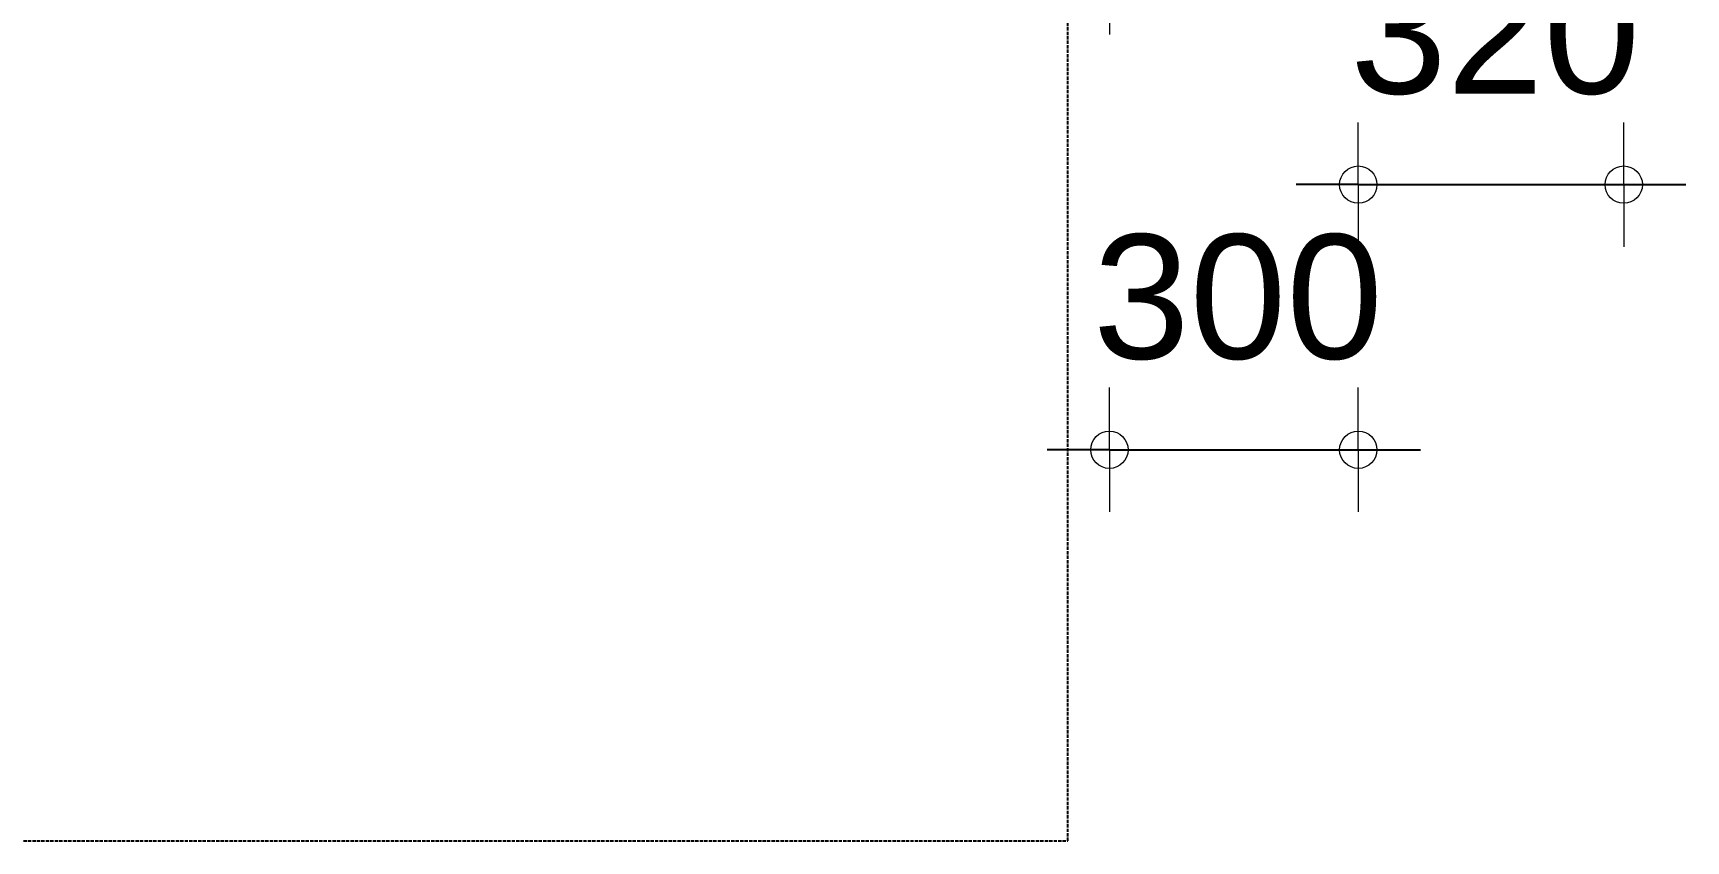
# Model space of a CAD drawing. Header units: millimetres. Extents: x 0 to 59350, y 0 to 29700.
# Drawn here: x 17757 to 18753, y 6938 to 7425 of the extents above; entities that cross this region are included whole.
import ezdxf

# ---------------------------------------------------------------- set-up
doc = ezdxf.new("R2010")
doc.units = ezdxf.units.MM
doc.linetypes.add('VERDECKT2_S2', pattern=[2.7, 2, -0.7])
doc.layers.add('Standard', color=7, linetype='Continuous', lineweight=25)
doc.styles.add('ARIAL', font='arial.ttf')

msp = doc.modelspace()

# ---------------------------------------------------------------- linework, layer by layer
at = {"layer": 'Standard', "color": 7, "linetype": 'VERDECKT2_S2', "lineweight": -3}
for p, q in [((18380.48, 6938.12), (18380.48, 7538.12)), ((15450.49, 6938.12), (18380.48, 6938.12))]:
    msp.add_line(p, q, dxfattribs=at)
at = {"layer": 'Standard', "color": 7, "linetype": 'Continuous', "lineweight": 18}
for p, q in [((18405.49, 7538.12), (18405.49, 7424.47)), ((18555.49, 7333.88), (18555.49, 7371.38)), ((18715.49, 7333.88), (18715.49, 7371.38)), ((18555.49, 7333.88), (18555.49, 7296.38)), ((18715.49, 7333.88), (18715.49, 7296.38)), ((18405.49, 7174.01), (18405.49, 7211.51)), ((18555.49, 7174.01), (18555.49, 7211.51)), ((18405.49, 7174.01), (18405.49, 7136.51)), ((18555.49, 7174.01), (18555.49, 7136.51))]:
    msp.add_line(p, q, dxfattribs=at)
at = {"layer": 'Standard', "color": 7, "linetype": 'Continuous', "lineweight": -3}
for p, q in [((18555.49, 7333.88), (18517.99, 7333.88)), ((18555.49, 7333.88), (18715.49, 7333.88)), ((18715.49, 7333.88), (18752.99, 7333.88)), ((18405.49, 7174.01), (18367.99, 7174.01)), ((18405.49, 7174.01), (18555.49, 7174.01)), ((18555.49, 7174.01), (18592.99, 7174.01))]:
    msp.add_line(p, q, dxfattribs=at)
at = {"layer": 'Standard', "color": 7, "linetype": 'Continuous', "lineweight": 18}
for centre in [(18555.49, 7333.88), (18715.49, 7333.88), (18405.49, 7174.01), (18555.49, 7174.01)]:
    msp.add_circle(centre, 11.25, dxfattribs=at)

# ---------------------------------------------------------------- texts
at = {"layer": 'Standard', "color": 7, "linetype": 'Continuous', "lineweight": 18, "char_height": 75, "width": 213.862, "attachment_point": 7, "style": 'ARIAL'}
for s, insert in [('\\W1.00;320', (18550.59, 7387.71)), ('\\W1.00;300', (18395.59, 7227.84))]:
    msp.add_mtext(s, dxfattribs=dict(at, insert=insert))

doc.saveas('drawing.dxf')
